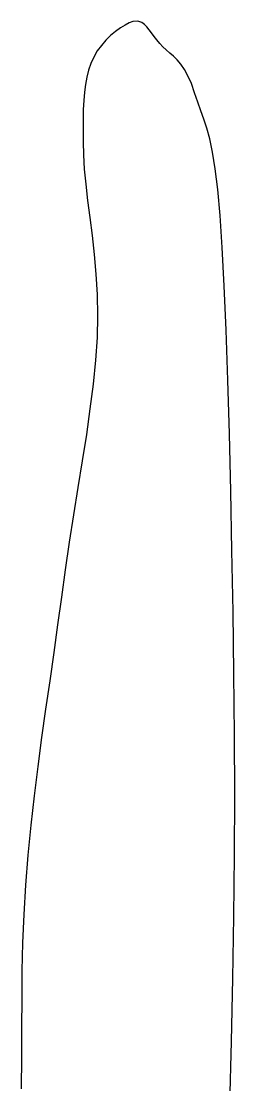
# Model space of a CAD drawing. Header units: inches. Extents: x 1341578 to 1502124, y 557203 to 748561.
# Drawn here: x 1496944.4 to 1496962.8, y 602555.4 to 602646.8 of the extents above; entities that cross this region are included whole.
import ezdxf

# ---------------------------------------------------------------- set-up
doc = ezdxf.new("R2010")
doc.units = ezdxf.units.IN
doc.header["$MEASUREMENT"] = 0
doc.layers.add('Zipcode', color=7, linetype='Continuous')

msp = doc.modelspace()

# ---------------------------------------------------------------- linework, layer by layer
at = {"layer": 'Zipcode'}
msp.add_lwpolyline([(1496962.425, 602553.58), (1496962.555, 602559.08), (1496962.67, 602564.505), (1496962.765, 602569.85), (1496962.825, 602575.105), (1496962.84, 602580.265), (1496962.81, 602585.445), (1496962.76, 602590.725), (1496962.69, 602596.035), (1496962.6, 602601.295), (1496962.495, 602606.42), (1496962.375, 602611.34), (1496962.235, 602615.965), (1496962.09, 602620.24), (1496961.93, 602624.065), (1496961.755, 602627.37), (1496961.575, 602630.11), (1496961.375, 602632.335), (1496961.16, 602634.13), (1496960.93, 602635.55), (1496960.69, 602636.695), (1496960.44, 602637.62), (1496960.18, 602638.405), (1496959.915, 602639.125), (1496959.65, 602639.845), (1496959.38, 602640.66), (1496959.1, 602641.465), (1496958.805, 602642.125), (1496958.5, 602642.67), (1496958.195, 602643.12), (1496957.87, 602643.485), (1496957.555, 602643.805), (1496957.24, 602644.085), (1496956.94, 602644.345), (1496956.645, 602644.61), (1496956.375, 602644.895), (1496956.12, 602645.205), (1496955.89, 602645.515), (1496955.67, 602645.81), (1496955.465, 602646.085), (1496955.26, 602646.335), (1496955.055, 602646.54), (1496954.845, 602646.7), (1496954.48, 602646.815), (1496954.07, 602646.79), (1496953.745, 602646.67), (1496953.39, 602646.485), (1496952.985, 602646.245), (1496952.57, 602645.945), (1496952.145, 602645.59), (1496951.74, 602645.19), (1496951.35, 602644.745), (1496950.995, 602644.26), (1496950.685, 602643.735), (1496950.44, 602643.175), (1496950.245, 602642.6), (1496950.095, 602642.005), (1496949.975, 602641.375), (1496949.885, 602640.72), (1496949.825, 602640.005), (1496949.79, 602639.235), (1496949.775, 602638.39), (1496949.775, 602637.465), (1496949.79, 602636.45), (1496949.815, 602635.325), (1496949.875, 602634.105), (1496950, 602632.795), (1496950.165, 602631.4), (1496950.355, 602629.93), (1496950.55, 602628.38), (1496950.735, 602626.76), (1496950.885, 602625.075), (1496950.99, 602623.315), (1496951.025, 602621.495), (1496950.98, 602619.625), (1496950.845, 602617.67), (1496950.635, 602615.62), (1496950.365, 602613.485), (1496950.055, 602611.28), (1496949.705, 602609.02), (1496949.335, 602606.715), (1496948.955, 602604.375), (1496948.585, 602602.015), (1496948.225, 602599.65), (1496947.9, 602597.285), (1496947.58, 602594.92), (1496947.245, 602592.53), (1496946.895, 602590.115), (1496946.55, 602587.675), (1496946.205, 602585.215), (1496945.875, 602582.725), (1496945.56, 602580.215), (1496945.275, 602577.68), (1496945.025, 602575.12), (1496944.81, 602572.535), (1496944.655, 602570.005), (1496944.56, 602567.565), (1496944.51, 602565.17), (1496944.485, 602562.77), (1496944.475, 602560.31), (1496944.465, 602557.74), (1496944.445, 602555.01)], dxfattribs=at)

doc.saveas('drawing.dxf')
